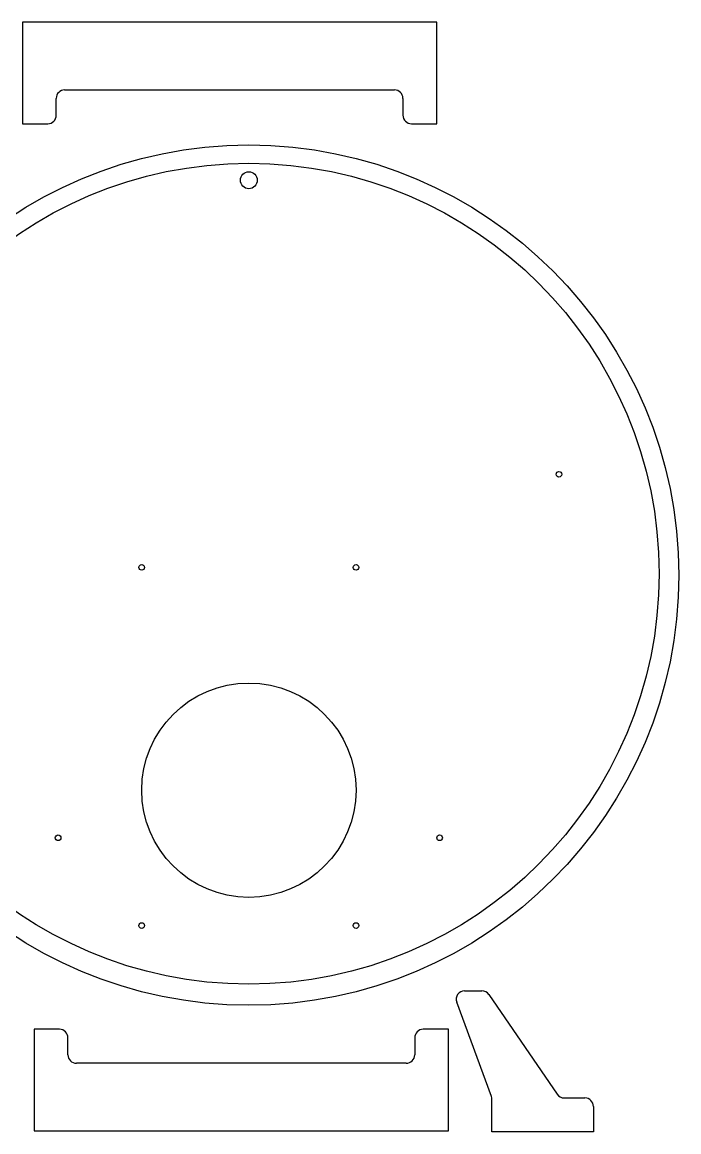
# Model space of a CAD drawing. Extents: x 3 to 696, y -399 to -1.
# Drawn here: x 463.4 to 696.3, y -397.2 to -3.8 of the extents above; entities that cross this region are included whole.
import ezdxf

# ---------------------------------------------------------------- set-up
doc = ezdxf.new("R2010")
doc.units = 0
for name, color, linetype in [('Shape', 7, 'CONTINUOUS'), ('Shape001', 7, 'CONTINUOUS'), ('Shape002', 7, 'CONTINUOUS'), ('Shape003', 7, 'CONTINUOUS'), ('Shape004', 7, 'CONTINUOUS'), ('Shape005', 7, 'CONTINUOUS'), ('Shape006', 7, 'CONTINUOUS'), ('Shape007', 7, 'CONTINUOUS'), ('Shape008', 7, 'CONTINUOUS'), ('Shape009', 7, 'CONTINUOUS'), ('Shape010', 7, 'CONTINUOUS'), ('Shape011', 7, 'CONTINUOUS'), ('Shape012', 7, 'CONTINUOUS'), ('Shape013', 7, 'CONTINUOUS'), ('Shape014', 7, 'CONTINUOUS'), ('Shape015', 7, 'CONTINUOUS'), ('Shape016', 7, 'CONTINUOUS'), ('Shape017', 7, 'CONTINUOUS'), ('Shape018', 7, 'CONTINUOUS'), ('Shape019', 7, 'CONTINUOUS'), ('Shape021', 7, 'CONTINUOUS'), ('Shape022', 7, 'CONTINUOUS'), ('Shape023', 7, 'CONTINUOUS'), ('Shape024', 7, 'CONTINUOUS'), ('Shape025', 7, 'CONTINUOUS'), ('Shape026', 7, 'CONTINUOUS'), ('Shape027', 7, 'CONTINUOUS'), ('Shape028', 7, 'CONTINUOUS'), ('Shape029', 7, 'CONTINUOUS'), ('Shape030', 7, 'CONTINUOUS'), ('Shape031', 7, 'CONTINUOUS'), ('Shape032', 7, 'CONTINUOUS'), ('Shape033', 7, 'CONTINUOUS'), ('Shape034', 7, 'CONTINUOUS'), ('Shape035', 7, 'CONTINUOUS'), ('Shape036', 7, 'CONTINUOUS'), ('Shape037', 7, 'CONTINUOUS'), ('Shape038', 7, 'CONTINUOUS'), ('Shape039', 7, 'CONTINUOUS'), ('Shape040', 7, 'CONTINUOUS'), ('Shape041', 7, 'CONTINUOUS'), ('Shape042', 7, 'CONTINUOUS'), ('Shape043', 7, 'CONTINUOUS'), ('Shape044', 7, 'CONTINUOUS'), ('Shape045', 7, 'CONTINUOUS'), ('Shape046', 7, 'CONTINUOUS'), ('Shape047', 7, 'CONTINUOUS'), ('Shape048', 7, 'CONTINUOUS'), ('Shape049', 7, 'CONTINUOUS'), ('Shape050', 7, 'CONTINUOUS'), ('Shape051', 7, 'CONTINUOUS'), ('Shape052', 7, 'CONTINUOUS'), ('Shape057', 7, 'CONTINUOUS'), ('Shape058', 7, 'CONTINUOUS'), ('Shape059', 7, 'CONTINUOUS'), ('Shape060', 7, 'CONTINUOUS'), ('Shape061', 7, 'CONTINUOUS'), ('Shape062', 7, 'CONTINUOUS'), ('Shape063', 7, 'CONTINUOUS'), ('Shape064', 7, 'CONTINUOUS'), ('Shape065', 7, 'CONTINUOUS'), ('Shape066', 7, 'CONTINUOUS'), ('Shape067', 7, 'CONTINUOUS'), ('Shape068', 7, 'CONTINUOUS'), ('Shape069', 7, 'CONTINUOUS'), ('Shape070', 7, 'CONTINUOUS'), ('Shape072', 7, 'CONTINUOUS'), ('Shape073', 7, 'CONTINUOUS'), ('Shape616', 7, 'CONTINUOUS'), ('Shape617', 7, 'CONTINUOUS'), ('Shape618', 7, 'CONTINUOUS'), ('Shape619', 7, 'CONTINUOUS'), ('Shape620', 7, 'CONTINUOUS'), ('Shape621', 7, 'CONTINUOUS'), ('Shape622', 7, 'CONTINUOUS'), ('Shape623', 7, 'CONTINUOUS'), ('Shape624', 7, 'CONTINUOUS'), ('Shape625', 7, 'CONTINUOUS'), ('Shape626', 7, 'CONTINUOUS'), ('Shape627', 7, 'CONTINUOUS'), ('Shape628', 7, 'CONTINUOUS'), ('Shape629', 7, 'CONTINUOUS'), ('Shape630', 7, 'CONTINUOUS'), ('Shape631', 7, 'CONTINUOUS'), ('Shape632', 7, 'CONTINUOUS'), ('Shape633', 7, 'CONTINUOUS'), ('Shape634', 7, 'CONTINUOUS'), ('Shape635', 7, 'CONTINUOUS'), ('Shape636', 7, 'CONTINUOUS'), ('Shape637', 7, 'CONTINUOUS'), ('Shape638', 7, 'CONTINUOUS'), ('Shape639', 7, 'CONTINUOUS'), ('Shape640', 7, 'CONTINUOUS'), ('Shape641', 7, 'CONTINUOUS'), ('Shape642', 7, 'CONTINUOUS'), ('Shape643', 7, 'CONTINUOUS'), ('Shape644', 7, 'CONTINUOUS'), ('Shape645', 7, 'CONTINUOUS'), ('Shape646', 7, 'CONTINUOUS'), ('Shape647', 7, 'CONTINUOUS'), ('Shape648', 7, 'CONTINUOUS'), ('Shape649', 7, 'CONTINUOUS'), ('Shape650', 7, 'CONTINUOUS'), ('Shape651', 7, 'CONTINUOUS'), ('Shape652', 7, 'CONTINUOUS'), ('Shape653', 7, 'CONTINUOUS'), ('Shape654', 7, 'CONTINUOUS'), ('Shape655', 7, 'CONTINUOUS'), ('Shape656', 7, 'CONTINUOUS'), ('Shape657', 7, 'CONTINUOUS'), ('Shape658', 7, 'CONTINUOUS'), ('Shape659', 7, 'CONTINUOUS'), ('Shape660', 7, 'CONTINUOUS'), ('Shape661', 7, 'CONTINUOUS'), ('Shape662', 7, 'CONTINUOUS'), ('Shape663', 7, 'CONTINUOUS'), ('Shape664', 7, 'CONTINUOUS'), ('Shape665', 7, 'CONTINUOUS'), ('Shape666', 7, 'CONTINUOUS'), ('Shape667', 7, 'CONTINUOUS'), ('Shape668', 7, 'CONTINUOUS'), ('Shape669', 7, 'CONTINUOUS'), ('Shape670', 7, 'CONTINUOUS'), ('Shape671', 7, 'CONTINUOUS'), ('Shape672', 7, 'CONTINUOUS'), ('Shape673', 7, 'CONTINUOUS'), ('Shape674', 7, 'CONTINUOUS'), ('Shape675', 7, 'CONTINUOUS'), ('Shape676', 7, 'CONTINUOUS'), ('Shape677', 7, 'CONTINUOUS'), ('Shape678', 7, 'CONTINUOUS'), ('Shape679', 7, 'CONTINUOUS'), ('Shape680', 7, 'CONTINUOUS'), ('Shape681', 7, 'CONTINUOUS'), ('Shape682', 7, 'CONTINUOUS'), ('Shape683', 7, 'CONTINUOUS'), ('Shape684', 7, 'CONTINUOUS'), ('Shape685', 7, 'CONTINUOUS'), ('Shape686', 7, 'CONTINUOUS'), ('Shape687', 7, 'CONTINUOUS'), ('Shape760', 7, 'CONTINUOUS'), ('Shape761', 7, 'CONTINUOUS'), ('Shape762', 7, 'CONTINUOUS'), ('Shape763', 7, 'CONTINUOUS'), ('Shape764', 7, 'CONTINUOUS'), ('Shape765', 7, 'CONTINUOUS'), ('Shape766', 7, 'CONTINUOUS'), ('Shape767', 7, 'CONTINUOUS'), ('Shape768', 7, 'CONTINUOUS'), ('Shape769', 7, 'CONTINUOUS'), ('Shape770', 7, 'CONTINUOUS'), ('Shape771', 7, 'CONTINUOUS'), ('Shape772', 7, 'CONTINUOUS'), ('Shape773', 7, 'CONTINUOUS'), ('Shape774', 7, 'CONTINUOUS'), ('Shape775', 7, 'CONTINUOUS'), ('Shape776', 7, 'CONTINUOUS'), ('Shape777', 7, 'CONTINUOUS'), ('Shape778', 7, 'CONTINUOUS'), ('Shape779', 7, 'CONTINUOUS'), ('Shape780', 7, 'CONTINUOUS'), ('Shape781', 7, 'CONTINUOUS'), ('Shape782', 7, 'CONTINUOUS'), ('Shape783', 7, 'CONTINUOUS'), ('Shape784', 7, 'CONTINUOUS'), ('Shape785', 7, 'CONTINUOUS'), ('Shape786', 7, 'CONTINUOUS'), ('Shape787', 7, 'CONTINUOUS'), ('Shape788', 7, 'CONTINUOUS'), ('Shape789', 7, 'CONTINUOUS'), ('Shape790', 7, 'CONTINUOUS'), ('Shape791', 7, 'CONTINUOUS'), ('Shape792', 7, 'CONTINUOUS'), ('Shape793', 7, 'CONTINUOUS'), ('Shape794', 7, 'CONTINUOUS'), ('Shape795', 7, 'CONTINUOUS'), ('Shape796', 7, 'CONTINUOUS'), ('Shape797', 7, 'CONTINUOUS'), ('Shape798', 7, 'CONTINUOUS'), ('Shape799', 7, 'CONTINUOUS'), ('Shape800', 7, 'CONTINUOUS'), ('Shape801', 7, 'CONTINUOUS'), ('Shape802', 7, 'CONTINUOUS'), ('Shape803', 7, 'CONTINUOUS'), ('Shape804', 7, 'CONTINUOUS'), ('Shape805', 7, 'CONTINUOUS'), ('Shape806', 7, 'CONTINUOUS'), ('Shape807', 7, 'CONTINUOUS'), ('Shape808', 7, 'CONTINUOUS'), ('Shape809', 7, 'CONTINUOUS'), ('Shape810', 7, 'CONTINUOUS'), ('Shape811', 7, 'CONTINUOUS'), ('Shape812', 7, 'CONTINUOUS'), ('Shape813', 7, 'CONTINUOUS'), ('Shape814', 7, 'CONTINUOUS'), ('Shape815', 7, 'CONTINUOUS'), ('Shape816', 7, 'CONTINUOUS'), ('Shape817', 7, 'CONTINUOUS'), ('Shape818', 7, 'CONTINUOUS'), ('Shape819', 7, 'CONTINUOUS'), ('Shape820', 7, 'CONTINUOUS'), ('Shape821', 7, 'CONTINUOUS'), ('Shape822', 7, 'CONTINUOUS'), ('Shape823', 7, 'CONTINUOUS'), ('Shape824', 7, 'CONTINUOUS'), ('Shape825', 7, 'CONTINUOUS'), ('Shape826', 7, 'CONTINUOUS'), ('Shape827', 7, 'CONTINUOUS'), ('Shape828', 7, 'CONTINUOUS'), ('Shape829', 7, 'CONTINUOUS'), ('Shape830', 7, 'CONTINUOUS'), ('Shape831', 7, 'CONTINUOUS'), ('Shape832', 7, 'CONTINUOUS'), ('Shape833', 7, 'CONTINUOUS'), ('Shape834', 7, 'CONTINUOUS'), ('Shape835', 7, 'CONTINUOUS'), ('Shape836', 7, 'CONTINUOUS'), ('Shape837', 7, 'CONTINUOUS'), ('Shape838', 7, 'CONTINUOUS'), ('Shape839', 7, 'CONTINUOUS'), ('Shape840', 7, 'CONTINUOUS'), ('Shape841', 7, 'CONTINUOUS'), ('Shape842', 7, 'CONTINUOUS'), ('Shape843', 7, 'CONTINUOUS'), ('Shape844', 7, 'CONTINUOUS'), ('Shape845', 7, 'CONTINUOUS'), ('Shape846', 7, 'CONTINUOUS'), ('Shape847', 7, 'CONTINUOUS'), ('Shape848', 7, 'CONTINUOUS'), ('Shape849', 7, 'CONTINUOUS'), ('Shape850', 7, 'CONTINUOUS'), ('Shape851', 7, 'CONTINUOUS'), ('Shape852', 7, 'CONTINUOUS'), ('Shape853', 7, 'CONTINUOUS'), ('Shape854', 7, 'CONTINUOUS'), ('Shape855', 7, 'CONTINUOUS'), ('Shape856', 7, 'CONTINUOUS'), ('Shape857', 7, 'CONTINUOUS'), ('Shape858', 7, 'CONTINUOUS'), ('Shape859', 7, 'CONTINUOUS'), ('Shape860', 7, 'CONTINUOUS'), ('Shape861', 7, 'CONTINUOUS'), ('Shape862', 7, 'CONTINUOUS'), ('Shape863', 7, 'CONTINUOUS'), ('Shape864', 7, 'CONTINUOUS'), ('Shape865', 7, 'CONTINUOUS'), ('Shape866', 7, 'CONTINUOUS'), ('Shape867', 7, 'CONTINUOUS'), ('Shape868', 7, 'CONTINUOUS'), ('Shape869', 7, 'CONTINUOUS'), ('Shape870', 7, 'CONTINUOUS'), ('Shape871', 7, 'CONTINUOUS'), ('Shape872', 7, 'CONTINUOUS'), ('Shape873', 7, 'CONTINUOUS'), ('Shape874', 7, 'CONTINUOUS'), ('Shape875', 7, 'CONTINUOUS'), ('Shape876', 7, 'CONTINUOUS'), ('Shape877', 7, 'CONTINUOUS'), ('Shape878', 7, 'CONTINUOUS'), ('Shape879', 7, 'CONTINUOUS'), ('Shape880', 7, 'CONTINUOUS'), ('Shape881', 7, 'CONTINUOUS'), ('Shape882', 7, 'CONTINUOUS'), ('Shape883', 7, 'CONTINUOUS'), ('Shape884', 7, 'CONTINUOUS'), ('Shape885', 7, 'CONTINUOUS'), ('Shape886', 7, 'CONTINUOUS'), ('Shape887', 7, 'CONTINUOUS'), ('Shape888', 7, 'CONTINUOUS'), ('Shape889', 7, 'CONTINUOUS'), ('Shape890', 7, 'CONTINUOUS'), ('Shape891', 7, 'CONTINUOUS'), ('Shape892', 7, 'CONTINUOUS'), ('Shape893', 7, 'CONTINUOUS'), ('Shape894', 7, 'CONTINUOUS'), ('Shape895', 7, 'CONTINUOUS'), ('Shape896', 7, 'CONTINUOUS'), ('Shape897', 7, 'CONTINUOUS'), ('Shape898', 7, 'CONTINUOUS'), ('Shape899', 7, 'CONTINUOUS'), ('Shape900', 7, 'CONTINUOUS'), ('Shape901', 7, 'CONTINUOUS'), ('Shape902', 7, 'CONTINUOUS'), ('Shape903', 7, 'CONTINUOUS')]:
    doc.layers.add(name, color=color, linetype=linetype)

msp = doc.modelspace()

# ---------------------------------------------------------------- linework, layer by layer
at = {"layer": 'Shape'}
msp.add_circle((543.811, -199.355), 145.5, dxfattribs=at)
at = {"layer": 'Shape001'}
msp.add_circle((543.811, -276.105), 38, dxfattribs=at)
at = {"layer": 'Shape002'}
msp.add_circle((543.811, -199.855), 152.5, dxfattribs=at)
at = {"layer": 'Shape003'}
msp.add_circle((543.811, -199.355), 145.5, dxfattribs=at)
at = {"layer": 'Shape004'}
msp.add_circle((543.811, -276.105), 38, dxfattribs=at)
at = {"layer": 'Shape005'}
msp.add_line((581.811, -276.105, 12), (581.811, -276.105), dxfattribs=at)
at = {"layer": 'Shape006'}
msp.add_circle((543.811, -276.105), 38, dxfattribs=at)
at = {"layer": 'Shape007'}
msp.add_line((581.811, -276.105, 12), (581.811, -276.105), dxfattribs=at)
at = {"layer": 'Shape008'}
msp.add_line((696.311, -199.855), (696.311, -199.855, 8), dxfattribs=at)
at = {"layer": 'Shape009'}
msp.add_line((696.311, -199.855), (696.311, -199.855, 8), dxfattribs=at)
at = {"layer": 'Shape010'}
msp.add_circle((543.811, -199.855), 152.5, dxfattribs=at)
at = {"layer": 'Shape011'}
msp.add_circle((543.811, -199.855), 152.5, dxfattribs=at)
at = {"layer": 'Shape012'}
msp.add_circle((543.811, -199.355), 145.5, dxfattribs=at)
at = {"layer": 'Shape013'}
msp.add_circle((476.16, -292.969), 1, dxfattribs=at)
at = {"layer": 'Shape014'}
msp.add_circle((505.811, -324.105), 1, dxfattribs=at)
at = {"layer": 'Shape015'}
msp.add_circle((543.811, -276.105), 38, dxfattribs=at)
at = {"layer": 'Shape016'}
msp.add_circle((505.811, -197.105), 1, dxfattribs=at)
at = {"layer": 'Shape017'}
msp.add_circle((581.811, -324.105), 1, dxfattribs=at)
at = {"layer": 'Shape018'}
msp.add_circle((611.463, -292.969), 1, dxfattribs=at)
at = {"layer": 'Shape019'}
msp.add_circle((581.811, -197.105), 1, dxfattribs=at)
at = {"layer": 'Shape021'}
msp.add_circle((543.811, -59.8546), 3, dxfattribs=at)
at = {"layer": 'Shape022'}
msp.add_circle((653.805, -164.116), 1, dxfattribs=at)
at = {"layer": 'Shape023'}
msp.add_circle((543.811, -199.855), 152.5, dxfattribs=at)
at = {"layer": 'Shape024'}
msp.add_circle((543.811, -199.355), 145.5, dxfattribs=at)
at = {"layer": 'Shape025'}
msp.add_circle((543.811, -199.355), 145.5, dxfattribs=at)
at = {"layer": 'Shape026'}
msp.add_line((689.311, -199.355, 8), (689.311, -199.355, 12), dxfattribs=at)
at = {"layer": 'Shape027'}
msp.add_circle((543.811, -199.355), 145.5, dxfattribs=at)
at = {"layer": 'Shape028'}
msp.add_line((689.311, -199.355, 8), (689.311, -199.355, 12), dxfattribs=at)
at = {"layer": 'Shape029'}
msp.add_line((477.16, -292.969, 12), (477.16, -292.969, 6), dxfattribs=at)
at = {"layer": 'Shape030'}
msp.add_line((477.16, -292.969, 12), (477.16, -292.969, 6), dxfattribs=at)
at = {"layer": 'Shape031'}
msp.add_circle((476.16, -292.969), 1, dxfattribs=at)
at = {"layer": 'Shape032'}
msp.add_circle((476.16, -292.969), 1, dxfattribs=at)
at = {"layer": 'Shape033'}
msp.add_line((506.811, -324.105, 12), (506.811, -324.105, 6), dxfattribs=at)
at = {"layer": 'Shape034'}
msp.add_line((506.811, -324.105, 12), (506.811, -324.105, 6), dxfattribs=at)
at = {"layer": 'Shape035'}
msp.add_circle((505.811, -324.105), 1, dxfattribs=at)
at = {"layer": 'Shape036'}
msp.add_circle((505.811, -324.105), 1, dxfattribs=at)
at = {"layer": 'Shape037'}
msp.add_line((506.811, -197.105, 12), (506.811, -197.105, 6), dxfattribs=at)
at = {"layer": 'Shape038'}
msp.add_line((506.811, -197.105, 12), (506.811, -197.105, 6), dxfattribs=at)
at = {"layer": 'Shape039'}
msp.add_circle((505.811, -197.105), 1, dxfattribs=at)
at = {"layer": 'Shape040'}
msp.add_circle((505.811, -197.105), 1, dxfattribs=at)
at = {"layer": 'Shape041'}
msp.add_line((582.811, -324.105, 12), (582.811, -324.105, 6), dxfattribs=at)
at = {"layer": 'Shape042'}
msp.add_line((582.811, -324.105, 12), (582.811, -324.105, 6), dxfattribs=at)
at = {"layer": 'Shape043'}
msp.add_circle((581.811, -324.105), 1, dxfattribs=at)
at = {"layer": 'Shape044'}
msp.add_circle((581.811, -324.105), 1, dxfattribs=at)
at = {"layer": 'Shape045'}
msp.add_line((612.463, -292.969, 12), (612.463, -292.969, 6), dxfattribs=at)
at = {"layer": 'Shape046'}
msp.add_line((612.463, -292.969, 12), (612.463, -292.969, 6), dxfattribs=at)
at = {"layer": 'Shape047'}
msp.add_circle((611.463, -292.969), 1, dxfattribs=at)
at = {"layer": 'Shape048'}
msp.add_circle((611.463, -292.969), 1, dxfattribs=at)
at = {"layer": 'Shape049'}
msp.add_line((582.811, -197.105, 12), (582.811, -197.105, 6), dxfattribs=at)
at = {"layer": 'Shape050'}
msp.add_line((582.811, -197.105, 12), (582.811, -197.105, 6), dxfattribs=at)
at = {"layer": 'Shape051'}
msp.add_circle((581.811, -197.105), 1, dxfattribs=at)
at = {"layer": 'Shape052'}
msp.add_circle((581.811, -197.105), 1, dxfattribs=at)
at = {"layer": 'Shape057'}
msp.add_line((546.811, -59.8546, 12), (546.811, -59.8546, 6), dxfattribs=at)
at = {"layer": 'Shape058'}
msp.add_line((546.811, -59.8546, 12), (546.811, -59.8546, 6), dxfattribs=at)
at = {"layer": 'Shape059'}
msp.add_circle((543.811, -59.8546), 3, dxfattribs=at)
at = {"layer": 'Shape060'}
msp.add_circle((543.811, -59.8546), 3, dxfattribs=at)
at = {"layer": 'Shape061'}
msp.add_line((654.805, -164.116, 12), (654.805, -164.116, 6), dxfattribs=at)
at = {"layer": 'Shape062'}
msp.add_line((654.805, -164.116, 12), (654.805, -164.116, 6), dxfattribs=at)
at = {"layer": 'Shape063'}
msp.add_circle((653.805, -164.116), 1, dxfattribs=at)
at = {"layer": 'Shape064'}
msp.add_circle((653.805, -164.116), 1, dxfattribs=at)
at = {"layer": 'Shape065'}
msp.add_circle((476.16, -292.969), 1, dxfattribs=at)
at = {"layer": 'Shape066'}
msp.add_circle((505.811, -324.105), 1, dxfattribs=at)
at = {"layer": 'Shape067'}
msp.add_circle((505.811, -197.105), 1, dxfattribs=at)
at = {"layer": 'Shape068'}
msp.add_circle((581.811, -324.105), 1, dxfattribs=at)
at = {"layer": 'Shape069'}
msp.add_circle((611.463, -292.969), 1, dxfattribs=at)
at = {"layer": 'Shape070'}
msp.add_circle((581.811, -197.105), 1, dxfattribs=at)
at = {"layer": 'Shape072'}
msp.add_circle((543.811, -59.8546), 3, dxfattribs=at)
at = {"layer": 'Shape073'}
msp.add_circle((653.805, -164.116), 1, dxfattribs=at)
at = {"layer": 'Shape616'}
msp.add_line((614.632, -360.882), (605.632, -360.882), dxfattribs=at)
at = {"layer": 'Shape617'}
msp.add_line((605.632, -360.882), (605.632, -360.882, 12), dxfattribs=at)
at = {"layer": 'Shape618'}
msp.add_line((614.632, -360.882), (614.632, -360.882, 12), dxfattribs=at)
at = {"layer": 'Shape619'}
msp.add_line((614.632, -360.882, 12), (605.632, -360.882, 12), dxfattribs=at)
at = {"layer": 'Shape620'}
msp.add_line((614.632, -360.882), (605.632, -360.882), dxfattribs=at)
at = {"layer": 'Shape621'}
msp.add_arc((605.632, -363.882), 3, 90, 180, dxfattribs=at)
at = {"layer": 'Shape622'}
msp.add_line((614.632, -396.882), (614.632, -360.882), dxfattribs=at)
at = {"layer": 'Shape623'}
msp.add_line((602.632, -363.882), (602.632, -369.882), dxfattribs=at)
at = {"layer": 'Shape624'}
msp.add_line((467.632, -396.882), (614.632, -396.882), dxfattribs=at)
at = {"layer": 'Shape625'}
msp.add_arc((599.632, -369.882), 3, -90, 0, dxfattribs=at)
at = {"layer": 'Shape626'}
msp.add_line((467.632, -360.882), (467.632, -396.882), dxfattribs=at)
at = {"layer": 'Shape627'}
msp.add_line((599.632, -372.882), (482.632, -372.882), dxfattribs=at)
at = {"layer": 'Shape628'}
msp.add_line((476.632, -360.882), (467.632, -360.882), dxfattribs=at)
at = {"layer": 'Shape629'}
msp.add_arc((482.632, -369.882), 3, 180, -90, dxfattribs=at)
at = {"layer": 'Shape630'}
msp.add_arc((476.632, -363.882), 3, 0, 90, dxfattribs=at)
at = {"layer": 'Shape631'}
msp.add_line((479.632, -369.882), (479.632, -363.882), dxfattribs=at)
at = {"layer": 'Shape632'}
msp.add_arc((605.632, -363.882), 3, 90, 180, dxfattribs=at)
at = {"layer": 'Shape633'}
msp.add_line((605.632, -360.882), (605.632, -360.882, 12), dxfattribs=at)
at = {"layer": 'Shape634'}
msp.add_line((602.632, -363.882), (602.632, -363.882, 12), dxfattribs=at)
at = {"layer": 'Shape635'}
msp.add_arc((605.632, -363.882, 12), 3, 90, 180, dxfattribs=at)
at = {"layer": 'Shape636'}
msp.add_line((614.632, -396.882), (614.632, -396.882, 12), dxfattribs=at)
at = {"layer": 'Shape637'}
msp.add_line((614.632, -360.882), (614.632, -360.882, 12), dxfattribs=at)
at = {"layer": 'Shape638'}
msp.add_line((614.632, -396.882), (614.632, -360.882), dxfattribs=at)
at = {"layer": 'Shape639'}
msp.add_line((614.632, -396.882, 12), (614.632, -360.882, 12), dxfattribs=at)
at = {"layer": 'Shape640'}
msp.add_line((614.632, -360.882, 12), (605.632, -360.882, 12), dxfattribs=at)
at = {"layer": 'Shape641'}
msp.add_arc((605.632, -363.882, 12), 3, 90, 180, dxfattribs=at)
at = {"layer": 'Shape642'}
msp.add_line((614.632, -396.882, 12), (614.632, -360.882, 12), dxfattribs=at)
at = {"layer": 'Shape643'}
msp.add_line((602.632, -363.882, 12), (602.632, -369.882, 12), dxfattribs=at)
at = {"layer": 'Shape644'}
msp.add_line((467.632, -396.882, 12), (614.632, -396.882, 12), dxfattribs=at)
at = {"layer": 'Shape645'}
msp.add_arc((599.632, -369.882, 12), 3, -90, 0, dxfattribs=at)
at = {"layer": 'Shape646'}
msp.add_line((467.632, -360.882, 12), (467.632, -396.882, 12), dxfattribs=at)
at = {"layer": 'Shape647'}
msp.add_line((599.632, -372.882, 12), (482.632, -372.882, 12), dxfattribs=at)
at = {"layer": 'Shape648'}
msp.add_line((476.632, -360.882, 12), (467.632, -360.882, 12), dxfattribs=at)
at = {"layer": 'Shape649'}
msp.add_arc((482.632, -369.882, 12), 3, 180, -90, dxfattribs=at)
at = {"layer": 'Shape650'}
msp.add_arc((476.632, -363.882, 12), 3, 0, 90, dxfattribs=at)
at = {"layer": 'Shape651'}
msp.add_line((479.632, -369.882, 12), (479.632, -363.882, 12), dxfattribs=at)
at = {"layer": 'Shape652'}
msp.add_line((602.632, -363.882), (602.632, -369.882), dxfattribs=at)
at = {"layer": 'Shape653'}
msp.add_line((602.632, -363.882), (602.632, -363.882, 12), dxfattribs=at)
at = {"layer": 'Shape654'}
msp.add_line((602.632, -369.882), (602.632, -369.882, 12), dxfattribs=at)
at = {"layer": 'Shape655'}
msp.add_line((602.632, -363.882, 12), (602.632, -369.882, 12), dxfattribs=at)
at = {"layer": 'Shape656'}
msp.add_line((467.632, -396.882), (467.632, -396.882, 12), dxfattribs=at)
at = {"layer": 'Shape657'}
msp.add_line((614.632, -396.882), (614.632, -396.882, 12), dxfattribs=at)
at = {"layer": 'Shape658'}
msp.add_line((467.632, -396.882), (614.632, -396.882), dxfattribs=at)
at = {"layer": 'Shape659'}
msp.add_line((467.632, -396.882, 12), (614.632, -396.882, 12), dxfattribs=at)
at = {"layer": 'Shape660'}
msp.add_arc((599.632, -369.882), 3, -90, 0, dxfattribs=at)
at = {"layer": 'Shape661'}
msp.add_line((602.632, -369.882), (602.632, -369.882, 12), dxfattribs=at)
at = {"layer": 'Shape662'}
msp.add_line((599.632, -372.882), (599.632, -372.882, 12), dxfattribs=at)
at = {"layer": 'Shape663'}
msp.add_arc((599.632, -369.882, 12), 3, -90, 0, dxfattribs=at)
at = {"layer": 'Shape664'}
msp.add_line((467.632, -360.882), (467.632, -360.882, 12), dxfattribs=at)
at = {"layer": 'Shape665'}
msp.add_line((467.632, -396.882), (467.632, -396.882, 12), dxfattribs=at)
at = {"layer": 'Shape666'}
msp.add_line((467.632, -360.882), (467.632, -396.882), dxfattribs=at)
at = {"layer": 'Shape667'}
msp.add_line((467.632, -360.882, 12), (467.632, -396.882, 12), dxfattribs=at)
at = {"layer": 'Shape668'}
msp.add_line((599.632, -372.882), (482.632, -372.882), dxfattribs=at)
at = {"layer": 'Shape669'}
msp.add_line((599.632, -372.882), (599.632, -372.882, 12), dxfattribs=at)
at = {"layer": 'Shape670'}
msp.add_line((482.632, -372.882), (482.632, -372.882, 12), dxfattribs=at)
at = {"layer": 'Shape671'}
msp.add_line((599.632, -372.882, 12), (482.632, -372.882, 12), dxfattribs=at)
at = {"layer": 'Shape672'}
msp.add_line((476.632, -360.882), (467.632, -360.882), dxfattribs=at)
at = {"layer": 'Shape673'}
msp.add_line((476.632, -360.882), (476.632, -360.882, 12), dxfattribs=at)
at = {"layer": 'Shape674'}
msp.add_line((467.632, -360.882), (467.632, -360.882, 12), dxfattribs=at)
at = {"layer": 'Shape675'}
msp.add_line((476.632, -360.882, 12), (467.632, -360.882, 12), dxfattribs=at)
at = {"layer": 'Shape676'}
msp.add_arc((482.632, -369.882), 3, 180, -90, dxfattribs=at)
at = {"layer": 'Shape677'}
msp.add_line((482.632, -372.882), (482.632, -372.882, 12), dxfattribs=at)
at = {"layer": 'Shape678'}
msp.add_line((479.632, -369.882), (479.632, -369.882, 12), dxfattribs=at)
at = {"layer": 'Shape679'}
msp.add_arc((482.632, -369.882, 12), 3, 180, -90, dxfattribs=at)
at = {"layer": 'Shape680'}
msp.add_arc((476.632, -363.882), 3, 0, 90, dxfattribs=at)
at = {"layer": 'Shape681'}
msp.add_line((479.632, -363.882), (479.632, -363.882, 12), dxfattribs=at)
at = {"layer": 'Shape682'}
msp.add_line((476.632, -360.882), (476.632, -360.882, 12), dxfattribs=at)
at = {"layer": 'Shape683'}
msp.add_arc((476.632, -363.882, 12), 3, 0, 90, dxfattribs=at)
at = {"layer": 'Shape684'}
msp.add_line((479.632, -369.882), (479.632, -363.882), dxfattribs=at)
at = {"layer": 'Shape685'}
msp.add_line((479.632, -369.882), (479.632, -369.882, 12), dxfattribs=at)
at = {"layer": 'Shape686'}
msp.add_line((479.632, -363.882), (479.632, -363.882, 12), dxfattribs=at)
at = {"layer": 'Shape687'}
msp.add_line((479.632, -369.882, 12), (479.632, -363.882, 12), dxfattribs=at)
at = {"layer": 'Shape760'}
msp.add_line((463.473, -39.837), (472.473, -39.837), dxfattribs=at)
at = {"layer": 'Shape761'}
msp.add_line((472.473, -39.837), (472.473, -39.837, 12), dxfattribs=at)
at = {"layer": 'Shape762'}
msp.add_line((463.473, -39.837), (463.473, -39.837, 12), dxfattribs=at)
at = {"layer": 'Shape763'}
msp.add_line((463.473, -39.837, 12), (472.473, -39.837, 12), dxfattribs=at)
at = {"layer": 'Shape764'}
msp.add_line((463.473, -39.837), (472.473, -39.837), dxfattribs=at)
at = {"layer": 'Shape765'}
msp.add_arc((472.473, -36.837), 3, -90, 0, dxfattribs=at)
at = {"layer": 'Shape766'}
msp.add_line((463.473, -3.837), (463.473, -39.837), dxfattribs=at)
at = {"layer": 'Shape767'}
msp.add_line((475.473, -36.837), (475.473, -30.837), dxfattribs=at)
at = {"layer": 'Shape768'}
msp.add_line((610.473, -3.837), (463.473, -3.837), dxfattribs=at)
at = {"layer": 'Shape769'}
msp.add_arc((478.473, -30.837), 3, 90, 180, dxfattribs=at)
at = {"layer": 'Shape770'}
msp.add_line((610.473, -39.837), (610.473, -3.837), dxfattribs=at)
at = {"layer": 'Shape771'}
msp.add_line((478.473, -27.837), (595.473, -27.837), dxfattribs=at)
at = {"layer": 'Shape772'}
msp.add_line((601.473, -39.837), (610.473, -39.837), dxfattribs=at)
at = {"layer": 'Shape773'}
msp.add_arc((595.473, -30.837), 3, 0, 90, dxfattribs=at)
at = {"layer": 'Shape774'}
msp.add_arc((601.473, -36.837), 3, 180, -90, dxfattribs=at)
at = {"layer": 'Shape775'}
msp.add_line((598.473, -30.837), (598.473, -36.837), dxfattribs=at)
at = {"layer": 'Shape776'}
msp.add_arc((472.473, -36.837), 3, -90, 0, dxfattribs=at)
at = {"layer": 'Shape777'}
msp.add_line((472.473, -39.837), (472.473, -39.837, 12), dxfattribs=at)
at = {"layer": 'Shape778'}
msp.add_line((475.473, -36.837), (475.473, -36.837, 12), dxfattribs=at)
at = {"layer": 'Shape779'}
msp.add_arc((472.473, -36.837, 12), 3, -90, 0, dxfattribs=at)
at = {"layer": 'Shape780'}
msp.add_line((463.473, -3.837), (463.473, -3.837, 12), dxfattribs=at)
at = {"layer": 'Shape781'}
msp.add_line((463.473, -39.837), (463.473, -39.837, 12), dxfattribs=at)
at = {"layer": 'Shape782'}
msp.add_line((463.473, -3.837), (463.473, -39.837), dxfattribs=at)
at = {"layer": 'Shape783'}
msp.add_line((463.473, -3.837, 12), (463.473, -39.837, 12), dxfattribs=at)
at = {"layer": 'Shape784'}
msp.add_line((463.473, -39.837, 12), (472.473, -39.837, 12), dxfattribs=at)
at = {"layer": 'Shape785'}
msp.add_arc((472.473, -36.837, 12), 3, -90, 0, dxfattribs=at)
at = {"layer": 'Shape786'}
msp.add_line((463.473, -3.837, 12), (463.473, -39.837, 12), dxfattribs=at)
at = {"layer": 'Shape787'}
msp.add_line((475.473, -36.837, 12), (475.473, -30.837, 12), dxfattribs=at)
at = {"layer": 'Shape788'}
msp.add_line((610.473, -3.837, 12), (463.473, -3.837, 12), dxfattribs=at)
at = {"layer": 'Shape789'}
msp.add_arc((478.473, -30.837, 12), 3, 90, 180, dxfattribs=at)
at = {"layer": 'Shape790'}
msp.add_line((610.473, -39.837, 12), (610.473, -3.837, 12), dxfattribs=at)
at = {"layer": 'Shape791'}
msp.add_line((478.473, -27.837, 12), (595.473, -27.837, 12), dxfattribs=at)
at = {"layer": 'Shape792'}
msp.add_line((601.473, -39.837, 12), (610.473, -39.837, 12), dxfattribs=at)
at = {"layer": 'Shape793'}
msp.add_arc((595.473, -30.837, 12), 3, 0, 90, dxfattribs=at)
at = {"layer": 'Shape794'}
msp.add_arc((601.473, -36.837, 12), 3, 180, -90, dxfattribs=at)
at = {"layer": 'Shape795'}
msp.add_line((598.473, -30.837, 12), (598.473, -36.837, 12), dxfattribs=at)
at = {"layer": 'Shape796'}
msp.add_line((475.473, -36.837), (475.473, -30.837), dxfattribs=at)
at = {"layer": 'Shape797'}
msp.add_line((475.473, -36.837), (475.473, -36.837, 12), dxfattribs=at)
at = {"layer": 'Shape798'}
msp.add_line((475.473, -30.837), (475.473, -30.837, 12), dxfattribs=at)
at = {"layer": 'Shape799'}
msp.add_line((475.473, -36.837, 12), (475.473, -30.837, 12), dxfattribs=at)
at = {"layer": 'Shape800'}
msp.add_line((610.473, -3.837), (610.473, -3.837, 12), dxfattribs=at)
at = {"layer": 'Shape801'}
msp.add_line((463.473, -3.837), (463.473, -3.837, 12), dxfattribs=at)
at = {"layer": 'Shape802'}
msp.add_line((610.473, -3.837), (463.473, -3.837), dxfattribs=at)
at = {"layer": 'Shape803'}
msp.add_line((610.473, -3.837, 12), (463.473, -3.837, 12), dxfattribs=at)
at = {"layer": 'Shape804'}
msp.add_arc((478.473, -30.837), 3, 90, 180, dxfattribs=at)
at = {"layer": 'Shape805'}
msp.add_line((475.473, -30.837), (475.473, -30.837, 12), dxfattribs=at)
at = {"layer": 'Shape806'}
msp.add_line((478.473, -27.837), (478.473, -27.837, 12), dxfattribs=at)
at = {"layer": 'Shape807'}
msp.add_arc((478.473, -30.837, 12), 3, 90, 180, dxfattribs=at)
at = {"layer": 'Shape808'}
msp.add_line((610.473, -39.837), (610.473, -39.837, 12), dxfattribs=at)
at = {"layer": 'Shape809'}
msp.add_line((610.473, -3.837), (610.473, -3.837, 12), dxfattribs=at)
at = {"layer": 'Shape810'}
msp.add_line((610.473, -39.837), (610.473, -3.837), dxfattribs=at)
at = {"layer": 'Shape811'}
msp.add_line((610.473, -39.837, 12), (610.473, -3.837, 12), dxfattribs=at)
at = {"layer": 'Shape812'}
msp.add_line((478.473, -27.837), (595.473, -27.837), dxfattribs=at)
at = {"layer": 'Shape813'}
msp.add_line((478.473, -27.837), (478.473, -27.837, 12), dxfattribs=at)
at = {"layer": 'Shape814'}
msp.add_line((595.473, -27.837), (595.473, -27.837, 12), dxfattribs=at)
at = {"layer": 'Shape815'}
msp.add_line((478.473, -27.837, 12), (595.473, -27.837, 12), dxfattribs=at)
at = {"layer": 'Shape816'}
msp.add_line((601.473, -39.837), (610.473, -39.837), dxfattribs=at)
at = {"layer": 'Shape817'}
msp.add_line((601.473, -39.837), (601.473, -39.837, 12), dxfattribs=at)
at = {"layer": 'Shape818'}
msp.add_line((610.473, -39.837), (610.473, -39.837, 12), dxfattribs=at)
at = {"layer": 'Shape819'}
msp.add_line((601.473, -39.837, 12), (610.473, -39.837, 12), dxfattribs=at)
at = {"layer": 'Shape820'}
msp.add_arc((595.473, -30.837), 3, 0, 90, dxfattribs=at)
at = {"layer": 'Shape821'}
msp.add_line((595.473, -27.837), (595.473, -27.837, 12), dxfattribs=at)
at = {"layer": 'Shape822'}
msp.add_line((598.473, -30.837), (598.473, -30.837, 12), dxfattribs=at)
at = {"layer": 'Shape823'}
msp.add_arc((595.473, -30.837, 12), 3, 0, 90, dxfattribs=at)
at = {"layer": 'Shape824'}
msp.add_arc((601.473, -36.837), 3, 180, -90, dxfattribs=at)
at = {"layer": 'Shape825'}
msp.add_line((598.473, -36.837), (598.473, -36.837, 12), dxfattribs=at)
at = {"layer": 'Shape826'}
msp.add_line((601.473, -39.837), (601.473, -39.837, 12), dxfattribs=at)
at = {"layer": 'Shape827'}
msp.add_arc((601.473, -36.837, 12), 3, 180, -90, dxfattribs=at)
at = {"layer": 'Shape828'}
msp.add_line((598.473, -30.837), (598.473, -36.837), dxfattribs=at)
at = {"layer": 'Shape829'}
msp.add_line((598.473, -30.837), (598.473, -30.837, 12), dxfattribs=at)
at = {"layer": 'Shape830'}
msp.add_line((598.473, -36.837), (598.473, -36.837, 12), dxfattribs=at)
at = {"layer": 'Shape831'}
msp.add_line((598.473, -30.837, 12), (598.473, -36.837, 12), dxfattribs=at)
at = {"layer": 'Shape832'}
msp.add_line((628.922, -348.517), (653.135, -383.905), dxfattribs=at)
at = {"layer": 'Shape833'}
msp.add_line((628.922, -348.517), (628.922, -348.517, 12), dxfattribs=at)
at = {"layer": 'Shape834'}
msp.add_line((653.135, -383.905), (653.135, -383.905, 12), dxfattribs=at)
at = {"layer": 'Shape835'}
msp.add_line((628.922, -348.517, 12), (653.135, -383.905, 12), dxfattribs=at)
at = {"layer": 'Shape836'}
msp.add_line((628.922, -348.517), (653.135, -383.905), dxfattribs=at)
at = {"layer": 'Shape837'}
msp.add_arc((626.446, -350.211), 3, 34.3803, 90, dxfattribs=at)
at = {"layer": 'Shape838'}
msp.add_arc((655.611, -382.211), 3, -145.62, -90, dxfattribs=at)
at = {"layer": 'Shape839'}
msp.add_line((620.331, -347.211), (626.446, -347.211), dxfattribs=at)
at = {"layer": 'Shape840'}
msp.add_line((655.611, -385.211), (663.029, -385.211), dxfattribs=at)
at = {"layer": 'Shape841'}
msp.add_arc((620.331, -350.211), 3, 90, -159.775, dxfattribs=at)
at = {"layer": 'Shape842'}
msp.add_arc((663.029, -388.211), 3, 0, 90, dxfattribs=at)
at = {"layer": 'Shape843'}
msp.add_line((629.844, -384.709), (617.516, -351.249), dxfattribs=at)
at = {"layer": 'Shape844'}
msp.add_line((666.029, -388.211), (666.029, -397.211), dxfattribs=at)
at = {"layer": 'Shape845'}
msp.add_arc((627.029, -385.746), 3, 0, 20.2249, dxfattribs=at)
at = {"layer": 'Shape846'}
msp.add_line((666.029, -397.211), (630.029, -397.211), dxfattribs=at)
at = {"layer": 'Shape847'}
msp.add_line((630.029, -397.211), (630.029, -385.746), dxfattribs=at)
at = {"layer": 'Shape848'}
msp.add_arc((626.446, -350.211), 3, 34.3803, 90, dxfattribs=at)
at = {"layer": 'Shape849'}
msp.add_line((628.922, -348.517), (628.922, -348.517, 12), dxfattribs=at)
at = {"layer": 'Shape850'}
msp.add_line((626.446, -347.211), (626.446, -347.211, 12), dxfattribs=at)
at = {"layer": 'Shape851'}
msp.add_arc((626.446, -350.211, 12), 3, 34.3803, 90, dxfattribs=at)
at = {"layer": 'Shape852'}
msp.add_arc((655.611, -382.211), 3, -145.62, -90, dxfattribs=at)
at = {"layer": 'Shape853'}
msp.add_line((653.135, -383.905), (653.135, -383.905, 12), dxfattribs=at)
at = {"layer": 'Shape854'}
msp.add_line((655.611, -385.211), (655.611, -385.211, 12), dxfattribs=at)
at = {"layer": 'Shape855'}
msp.add_arc((655.611, -382.211, 12), 3, -145.62, -90, dxfattribs=at)
at = {"layer": 'Shape856'}
msp.add_line((628.922, -348.517, 12), (653.135, -383.905, 12), dxfattribs=at)
at = {"layer": 'Shape857'}
msp.add_arc((626.446, -350.211, 12), 3, 34.3803, 90, dxfattribs=at)
at = {"layer": 'Shape858'}
msp.add_arc((655.611, -382.211, 12), 3, -145.62, -90, dxfattribs=at)
at = {"layer": 'Shape859'}
msp.add_line((620.331, -347.211, 12), (626.446, -347.211, 12), dxfattribs=at)
at = {"layer": 'Shape860'}
msp.add_line((655.611, -385.211, 12), (663.029, -385.211, 12), dxfattribs=at)
at = {"layer": 'Shape861'}
msp.add_arc((620.331, -350.211, 12), 3, 90, -159.775, dxfattribs=at)
at = {"layer": 'Shape862'}
msp.add_arc((663.029, -388.211, 12), 3, 0, 90, dxfattribs=at)
at = {"layer": 'Shape863'}
msp.add_line((629.844, -384.709, 12), (617.516, -351.249, 12), dxfattribs=at)
at = {"layer": 'Shape864'}
msp.add_line((666.029, -388.211, 12), (666.029, -397.211, 12), dxfattribs=at)
at = {"layer": 'Shape865'}
msp.add_arc((627.029, -385.746, 12), 3, 0, 20.2249, dxfattribs=at)
at = {"layer": 'Shape866'}
msp.add_line((666.029, -397.211, 12), (630.029, -397.211, 12), dxfattribs=at)
at = {"layer": 'Shape867'}
msp.add_line((630.029, -397.211, 12), (630.029, -385.746, 12), dxfattribs=at)
at = {"layer": 'Shape868'}
msp.add_line((620.331, -347.211), (626.446, -347.211), dxfattribs=at)
at = {"layer": 'Shape869'}
msp.add_line((620.331, -347.211), (620.331, -347.211, 12), dxfattribs=at)
at = {"layer": 'Shape870'}
msp.add_line((626.446, -347.211), (626.446, -347.211, 12), dxfattribs=at)
at = {"layer": 'Shape871'}
msp.add_line((620.331, -347.211, 12), (626.446, -347.211, 12), dxfattribs=at)
at = {"layer": 'Shape872'}
msp.add_line((655.611, -385.211), (663.029, -385.211), dxfattribs=at)
at = {"layer": 'Shape873'}
msp.add_line((655.611, -385.211), (655.611, -385.211, 12), dxfattribs=at)
at = {"layer": 'Shape874'}
msp.add_line((663.029, -385.211), (663.029, -385.211, 12), dxfattribs=at)
at = {"layer": 'Shape875'}
msp.add_line((655.611, -385.211, 12), (663.029, -385.211, 12), dxfattribs=at)
at = {"layer": 'Shape876'}
msp.add_arc((620.331, -350.211), 3, 90, -159.775, dxfattribs=at)
at = {"layer": 'Shape877'}
msp.add_line((617.516, -351.249), (617.516, -351.249, 12), dxfattribs=at)
at = {"layer": 'Shape878'}
msp.add_line((620.331, -347.211), (620.331, -347.211, 12), dxfattribs=at)
at = {"layer": 'Shape879'}
msp.add_arc((620.331, -350.211, 12), 3, 90, -159.775, dxfattribs=at)
at = {"layer": 'Shape880'}
msp.add_arc((663.029, -388.211), 3, 0, 90, dxfattribs=at)
at = {"layer": 'Shape881'}
msp.add_line((663.029, -385.211), (663.029, -385.211, 12), dxfattribs=at)
at = {"layer": 'Shape882'}
msp.add_line((666.029, -388.211), (666.029, -388.211, 12), dxfattribs=at)
at = {"layer": 'Shape883'}
msp.add_arc((663.029, -388.211, 12), 3, 0, 90, dxfattribs=at)
at = {"layer": 'Shape884'}
msp.add_line((629.844, -384.709), (617.516, -351.249), dxfattribs=at)
at = {"layer": 'Shape885'}
msp.add_line((629.844, -384.709), (629.844, -384.709, 12), dxfattribs=at)
at = {"layer": 'Shape886'}
msp.add_line((617.516, -351.249), (617.516, -351.249, 12), dxfattribs=at)
at = {"layer": 'Shape887'}
msp.add_line((629.844, -384.709, 12), (617.516, -351.249, 12), dxfattribs=at)
at = {"layer": 'Shape888'}
msp.add_line((666.029, -388.211), (666.029, -397.211), dxfattribs=at)
at = {"layer": 'Shape889'}
msp.add_line((666.029, -388.211), (666.029, -388.211, 12), dxfattribs=at)
at = {"layer": 'Shape890'}
msp.add_line((666.029, -397.211), (666.029, -397.211, 12), dxfattribs=at)
at = {"layer": 'Shape891'}
msp.add_line((666.029, -388.211, 12), (666.029, -397.211, 12), dxfattribs=at)
at = {"layer": 'Shape892'}
msp.add_arc((627.029, -385.746), 3, 0, 20.2249, dxfattribs=at)
at = {"layer": 'Shape893'}
msp.add_line((630.029, -385.746), (630.029, -385.746, 12), dxfattribs=at)
at = {"layer": 'Shape894'}
msp.add_line((629.844, -384.709), (629.844, -384.709, 12), dxfattribs=at)
at = {"layer": 'Shape895'}
msp.add_arc((627.029, -385.746, 12), 3, 0, 20.2249, dxfattribs=at)
at = {"layer": 'Shape896'}
msp.add_line((666.029, -397.211), (666.029, -397.211, 12), dxfattribs=at)
at = {"layer": 'Shape897'}
msp.add_line((630.029, -397.211), (630.029, -397.211, 12), dxfattribs=at)
at = {"layer": 'Shape898'}
msp.add_line((666.029, -397.211), (630.029, -397.211), dxfattribs=at)
at = {"layer": 'Shape899'}
msp.add_line((666.029, -397.211, 12), (630.029, -397.211, 12), dxfattribs=at)
at = {"layer": 'Shape900'}
msp.add_line((630.029, -397.211), (630.029, -385.746), dxfattribs=at)
at = {"layer": 'Shape901'}
msp.add_line((630.029, -385.746), (630.029, -385.746, 12), dxfattribs=at)
at = {"layer": 'Shape902'}
msp.add_line((630.029, -397.211), (630.029, -397.211, 12), dxfattribs=at)
at = {"layer": 'Shape903'}
msp.add_line((630.029, -397.211, 12), (630.029, -385.746, 12), dxfattribs=at)

doc.saveas('drawing.dxf')
